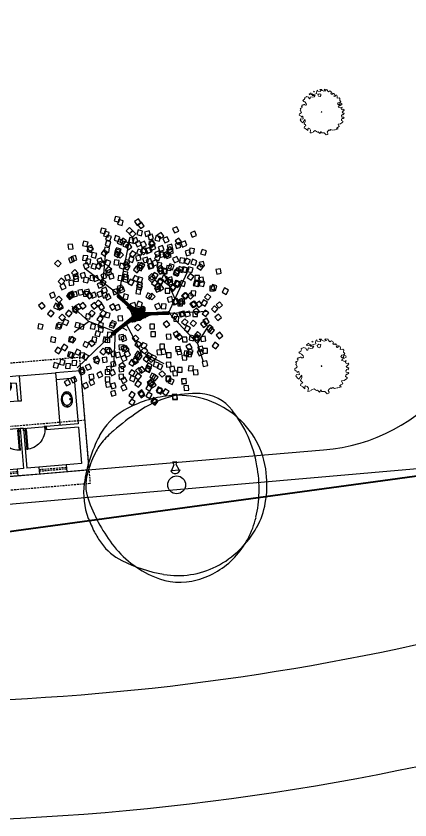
# Model space of a CAD drawing. Extents: x 2080 to 102394, y 2071 to 93424.
# Drawn here: x 82438 to 82954, y 74898 to 75952 of the extents above; entities that cross this region are included whole.
import ezdxf

# ---------------------------------------------------------------- set-up
doc = ezdxf.new("R2010")
doc.units = 0
doc.header["$LTSCALE"] = 20
doc.header["$MEASUREMENT"] = 0
doc.linetypes.add('CENTERX2', pattern=[4, 2.5, -0.5, 0.5, -0.5])
doc.linetypes.add('HIDDEN', pattern=[0.375, 0.25, -0.125])
for name, color, linetype, lineweight in [('ASPHALT', 9, 'CENTERX2', 25), ('fence', 13, 'FENCELINE2', 40), ('Mango tree', 96, 'Continuous', 5), ('sappotta', 114, 'Continuous', 5)]:
    doc.layers.add(name, color=color, linetype=linetype, lineweight=lineweight)
doc.layers.add('correct', color=230, linetype='Continuous', plot=False)
doc.layers.add('URINAL', color=6, linetype='Continuous', plot=False)
for name, color, linetype in [('DOOR', 1, 'Continuous'), ('ELEC', 11, 'Continuous'), ('PLUMBING', 6, 'Continuous'), ('proposed tree', 3, 'Continuous'), ('Roof lilne', 31, 'Continuous'), ('wall', 13, 'Continuous'), ('WINDOW', 4, 'Continuous'), ('window sill', 5, 'Continuous')]:
    doc.layers.add(name, color=color, linetype=linetype)
doc.linetypes.add('FENCELINE2', pattern='A,0.25,-0.1,[132,ltypeshp.shx,S=0.1,R=0,X=-0.1,Y=0],-0.1,1', length=1.45)

# ---------------------------------------------------------------- blocks, each defined once
blk = doc.blocks.new('NEEM')
at = {"layer": 'sappotta', "linetype": 'Continuous'}
for p, q in [((-0.359, 1.043), (-0.396, 1.016)), ((-0.396, 1.016), (-0.345, 1.011)), ((-0.345, 1.011), (-0.34, 1.039)), ((-0.213, 1.092), (-0.242, 1.007)), ((-0.242, 1.007), (-0.23, 0.935)), ((-0.191, 1.099), (-0.213, 1.092)), ((-0.177, 1.048), (-0.191, 1.099)), ((-0.043, 1.039), (-0.177, 1.048)), ((0.003, 1.132), (-0.083, 1.127)), ((-0.083, 1.127), (-0.023, 1.083)), ((-0.023, 1.083), (-0.043, 1.039)), ((0.03, 1.077), (0.003, 1.132)), ((0.114, 1.043), (0.03, 1.077)), ((0.216, 1.072), (0.114, 1.043)), ((0.162, 1.144), (0.142, 1.112)), ((0.142, 1.112), (0.216, 1.072)), ((0.283, 1.13), (0.162, 1.144)), ((0.267, 1.123), (0.283, 1.13)), ((0.351, 1.016), (0.267, 1.123)), ((0.421, 1.063), (0.351, 1.016)), ((0.473, 1.03), (0.421, 1.063)), ((0.501, 0.982), (0.473, 1.03)), ((-0.818, 0.692), (-0.85, 0.638)), ((-0.783, 0.757), (-0.83, 0.729)), ((-0.83, 0.729), (-0.826, 0.714)), ((-0.826, 0.714), (-0.818, 0.692)), ((-0.749, 0.774), (-0.783, 0.757)), ((-0.717, 0.789), (-0.749, 0.774)), ((-0.689, 0.772), (-0.717, 0.789)), ((-0.638, 0.758), (-0.689, 0.772)), ((-0.598, 0.672), (-0.638, 0.758)), ((-0.517, 0.963), (-0.614, 0.901)), ((-0.614, 0.901), (-0.589, 0.87)), ((-0.562, 0.699), (-0.598, 0.672)), ((-0.589, 0.87), (-0.494, 0.884)), ((-0.533, 0.776), (-0.562, 0.699)), ((-0.452, 0.75), (-0.533, 0.776)), ((-0.521, 0.945), (-0.521, 0.945)), ((-0.449, 0.913), (-0.521, 0.945)), ((-0.494, 0.884), (-0.449, 0.913)), ((-0.415, 0.884), (-0.459, 0.839)), ((-0.459, 0.839), (-0.303, 0.837)), ((-0.361, 0.762), (-0.452, 0.75)), ((-0.32, 0.906), (-0.415, 0.884)), ((-0.303, 0.837), (-0.361, 0.762)), ((-0.23, 0.935), (-0.32, 0.906)), ((-0.108, 0.922), (-0.177, 0.872)), ((-0.177, 0.872), (-0.139, 0.809)), ((-0.139, 0.809), (-0.067, 0.78)), ((-0.027, 0.908), (-0.108, 0.922)), ((-0.067, 0.78), (-0.034, 0.839)), ((-0.034, 0.839), (-0.027, 0.908)), ((0.472, 0.942), (0.501, 0.982)), ((0.483, 0.908), (0.472, 0.942)), ((0.581, 0.9), (0.483, 0.908)), ((0.551, 0.95), (0.581, 0.9)), ((0.627, 0.928), (0.551, 0.95)), ((0.616, 0.806), (0.654, 0.87)), ((0.66, 0.788), (0.616, 0.806)), ((0.654, 0.87), (0.627, 0.928)), ((0.715, 0.86), (0.66, 0.788)), ((0.762, 0.844), (0.715, 0.86)), ((0.783, 0.779), (0.762, 0.844)), ((0.776, 0.704), (0.783, 0.779)), ((0.888, 0.723), (0.776, 0.704)), ((0.924, 0.679), (0.888, 0.723)), ((0.913, 0.591), (0.924, 0.679)), ((-0.96, 0.366), (-0.994, 0.31)), ((-0.935, 0.345), (-0.96, 0.366)), ((-0.908, 0.372), (-0.935, 0.345)), ((-0.892, 0.613), (-0.923, 0.594)), ((-0.923, 0.594), (-0.895, 0.555)), ((-0.87, 0.389), (-0.908, 0.372)), ((-0.895, 0.555), (-0.868, 0.54)), ((-0.85, 0.638), (-0.892, 0.613)), ((-0.846, 0.386), (-0.87, 0.389)), ((-0.868, 0.54), (-0.818, 0.517)), ((-0.821, 0.367), (-0.846, 0.386)), ((-0.788, 0.359), (-0.821, 0.367)), ((-0.818, 0.517), (-0.752, 0.44)), ((-0.757, 0.361), (-0.788, 0.359)), ((-0.735, 0.394), (-0.757, 0.361)), ((-0.752, 0.44), (-0.735, 0.394)), ((0.804, 0.415), (0.84, 0.475)), ((0.86, 0.367), (0.804, 0.415)), ((0.84, 0.475), (0.934, 0.5)), ((0.933, 0.378), (0.86, 0.367)), ((0.888, 0.326), (0.93, 0.332)), ((0.917, 0.437), (0.904, 0.404)), ((0.904, 0.404), (0.933, 0.378)), ((0.964, 0.541), (0.913, 0.591)), ((0.942, 0.471), (0.917, 0.437)), ((0.93, 0.332), (1.018, 0.389)), ((0.934, 0.5), (0.964, 0.541)), ((1.014, 0.439), (0.942, 0.471)), ((1.018, 0.389), (1.014, 0.439)), ((-1.023, 0.208), (-1.062, 0.182)), ((-1.062, 0.182), (-1.02, 0.162)), ((-1.02, 0.162), (-1.049, 0.084)), ((-1.049, 0.084), (-1.017, 0.059)), ((-0.978, 0.229), (-1.023, 0.208)), ((-1.017, 0.059), (-0.991, -0.002)), ((-0.994, 0.31), (-0.961, 0.275)), ((-0.961, 0.275), (-0.978, 0.229)), ((0.02, 0.041), (-0.009, 0.024)), ((-0.009, 0.024), (0, 0)), ((0, 0), (0.014, 0.011)), ((0.014, 0.011), (0.027, 0.031)), ((0.829, 0.259), (0.888, 0.326)), ((0.838, 0.262), (0.829, 0.259)), ((0.931, 0.228), (0.838, 0.262)), ((0.962, 0.217), (0.931, 0.228)), ((1.025, 0.259), (0.962, 0.217)), ((0.996, 0.16), (1.025, 0.259)), ((1.046, 0.129), (0.996, 0.16)), ((1.029, 0.011), (1.074, 0.049)), ((1.074, -0.047), (1.029, 0.011)), ((1.109, 0.149), (1.046, 0.129)), ((1.074, 0.049), (1.137, 0.114)), ((1.137, 0.114), (1.109, 0.149)), ((-1.097, -0.077), (-1.098, -0.14)), ((-1.098, -0.14), (-1.044, -0.173)), ((-1.048, -0.062), (-1.097, -0.077)), ((-1.025, -0.325), (-1.052, -0.378)), ((-0.991, -0.002), (-1.048, -0.062)), ((-1.044, -0.173), (-1.007, -0.185)), ((-0.953, -0.336), (-1.025, -0.325)), ((-1.007, -0.185), (-0.992, -0.244)), ((-0.992, -0.244), (-0.937, -0.198)), ((-0.902, -0.318), (-0.953, -0.336)), ((-0.937, -0.198), (-0.93, -0.213)), ((-0.93, -0.213), (-0.902, -0.318)), ((1.004, -0.349), (1.045, -0.311)), ((1.007, -0.166), (1.046, -0.114)), ((1.016, -0.234), (1.007, -0.166)), ((1.11, -0.243), (1.016, -0.234)), ((1.045, -0.311), (1.083, -0.306)), ((1.046, -0.114), (1.1, -0.129)), ((1.129, -0.047), (1.074, -0.047)), ((1.083, -0.306), (1.137, -0.273)), ((1.1, -0.129), (1.129, -0.047)), ((1.137, -0.273), (1.11, -0.243)), ((-1.052, -0.378), (-0.982, -0.471)), ((-0.982, -0.471), (-0.91, -0.516)), ((-0.91, -0.516), (-0.888, -0.446)), ((-0.888, -0.446), (-0.848, -0.411)), ((-0.803, -0.452), (-0.853, -0.576)), ((-0.853, -0.576), (-0.797, -0.619)), ((-0.848, -0.411), (-0.837, -0.355)), ((-0.837, -0.355), (-0.803, -0.383)), ((-0.803, -0.383), (-0.803, -0.452)), ((-0.797, -0.619), (-0.766, -0.668)), ((0.826, -0.591), (0.943, -0.565)), ((0.887, -0.704), (0.826, -0.591)), ((0.943, -0.565), (1.032, -0.503)), ((0.992, -0.411), (1.004, -0.349)), ((1.066, -0.443), (0.992, -0.411)), ((1.032, -0.503), (1.061, -0.484)), ((1.061, -0.484), (1.066, -0.443)), ((-0.844, -0.71), (-0.852, -0.77)), ((-0.852, -0.77), (-0.758, -0.838)), ((-0.766, -0.668), (-0.844, -0.71)), ((-0.758, -0.838), (-0.675, -0.912)), ((-0.676, -0.836), (-0.649, -0.791)), ((-0.675, -0.912), (-0.676, -0.836)), ((-0.649, -0.791), (-0.582, -0.82)), ((-0.582, -0.82), (-0.534, -0.881)), ((-0.534, -0.881), (-0.554, -1.025)), ((-0.486, -1.015), (-0.413, -0.988)), ((-0.413, -0.988), (-0.401, -0.955)), ((-0.401, -0.955), (-0.302, -0.907)), ((-0.302, -0.907), (-0.286, -0.926)), ((-0.286, -0.926), (-0.197, -0.986)), ((-0.197, -0.986), (-0.157, -0.969)), ((-0.157, -0.969), (-0.078, -1.049)), ((-0.078, -1.049), (-0.006, -0.96)), ((-0.006, -0.96), (0.006, -1.017)), ((0.287, -0.982), (0.327, -0.932)), ((0.324, -1.046), (0.287, -0.982)), ((0.327, -0.932), (0.391, -0.879)), ((0.391, -0.879), (0.423, -0.897)), ((0.423, -0.897), (0.47, -0.86)), ((0.47, -0.86), (0.543, -0.896)), ((0.543, -0.896), (0.652, -0.871)), ((0.652, -0.871), (0.68, -0.867)), ((0.68, -0.867), (0.834, -0.828)), ((0.751, -0.797), (0.797, -0.747)), ((0.834, -0.828), (0.751, -0.797)), ((0.797, -0.747), (0.887, -0.704)), ((-0.554, -1.025), (-0.486, -1.015)), ((0.006, -1.017), (0.139, -1.026)), ((0.139, -1.026), (0.236, -1.115)), ((0.236, -1.115), (0.314, -1.096)), ((0.314, -1.096), (0.324, -1.046))]:
    blk.add_line(p, q, dxfattribs=at)
blk = doc.blocks.new('T3')
at = {"color": 3, "linetype": 'Continuous'}
blk.add_circle((0.0075, -0.0006), 0.0467, dxfattribs=at)
for centre, radius, start, end in [((0.0278, -0.1235), 0.5914, 95.7743, 119.9478), ((0.1024, -0.0008), 0.4778, 86.5891, 106.3683), ((0.0157, -0.0047), 0.472, 51.5393, 95.7734), ((0.1171, 0.2465), 0.2301, 38.2099, 86.5855), ((0.1287, -0.0904), 0.5712, 106.3689, 124.4478), ((-0.1006, 0.0992), 0.3344, 119.9475, 152.2845), ((0.7005, -0.9241), 1.5821, 124.4458, 130.3031), ((-0.2125, -0.013), 0.6496, 9.9831, 38.21), ((0.0312, 0.0148), 0.4471, 6.0223, 51.5393), ((0.263, -0.0918), 0.745, 152.2851, 172.4004), ((-0.029, -0.0639), 0.4542, 130.3005, 141.2454), ((-0.1535, 0.036), 0.2946, 141.2444, 154.9906), ((0.2312, -0.1435), 0.7191, 154.9924, 163.7785), ((-0.2858, -0.0259), 0.724, 358.8883, 9.9833), ((-0.2526, -0.0027), 0.2152, 163.7797, 199.3828), ((-0.0951, 0.0014), 0.5742, 350.2301, 6.0232), ((-0.1071, -0.0424), 0.3717, 172.3996, 201.0285), ((-0.198, -0.0276), 0.6362, 347.0493, 358.8877), ((0.3677, 0.2155), 0.8728, 199.3819, 216.8466), ((0.0738, -0.0277), 0.4027, 331.3474, 350.2303), ((0.1608, 0.0605), 0.6586, 201.0235, 207.8216), ((-0.0191, -0.0688), 0.4527, 316.7622, 347.0499), ((0.0248, -0.0113), 0.5049, 207.8204, 215.5805), ((-0.0112, 0.0188), 0.4996, 296.8801, 331.348), ((-0.1491, -0.1357), 0.2911, 215.5851, 243.3801), ((0.1028, 0.0169), 0.5417, 216.8467, 247.0462), ((0.0747, 0.311), 0.7907, 243.3844, 260.1468), ((0.0032, -0.0897), 0.4221, 285.3686, 316.7631), ((0.015, -0.0329), 0.4417, 260.1457, 296.8807), ((0.0246, -0.1677), 0.3412, 247.0472, 285.3699)]:
    blk.add_arc(centre, radius, start, end, dxfattribs=at)
blk = doc.blocks.new('3DLF-S')
at = {"color": 3}
blk.add_3dface([(0, 0), (-4, -4, -4), (0, -8, -8), (4, -4, -4)], dxfattribs=at)
blk = doc.blocks.new('3DLFS-S')
at = {"color": 92}
for p, rotation in [((-7.25, 0.25, 10.5), 338.5232090204596), ((-21.75, -8.25, -0.46), 330.9453959009229), ((11.5, -2.25, 8.5), 25.76932762433872), ((28, -11.58, 2.5), 29.93151184050779), ((-11.25, -21.75), 349.3803447238449), ((11, -25.71, 1), 29.93151184050779)]:
    blk.add_blockref('3DLF-S', p, dxfattribs=dict(at, rotation=rotation))
blk.add_blockref('3DLF-S', (-1.75, -11.41, 4.75), dxfattribs=at)
blk = doc.blocks.new('T48')
at = {"color": 10, "extrusion": (6.99446e-33, -1, -1.83772e-16)}
for p, q in [((-0.0984, 0.0995, 0.6032), (-0.0413, 0.3873, 0.7588)), ((-0.1789, 0.1693, 0.6646), (-0.164, 0.3196, 0.8033)), ((-0.0984, 0.0995, 0.5958), (-0.2688, 0.2307, 0.725)), ((0.1651, 0.0063, 0.4593), (0.3567, 0.0169, 0.5895))]:
    blk.add_line(p, q, dxfattribs=at)
at = {"color": 10}
for p, q in [((0.1916, 0.0783, 0.5027), (0.1238, 0.2318, 0.5027)), ((0.1566, 0.0063, 0.4614), (0.2635, 0.2371, 0.6022)), ((-0.2519, -0.036, 0.508), (-0.3387, 0.0423, 0.5387)), ((0.1598, 0.0063, 0.4614), (0.3059, -0.1503, 0.6022)), ((-0.254, -0.0381, 0.5122), (-0.3271, -0.0931, 0.6011)), ((-0.12, -0.0885, 0.417), (-0.2519, -0.036, 0.508)), ((-0.0624, -0.0466, 0.3387), (0.0148, -0.1905, 0.3598)), ((0.3059, -0.1503, 0.6022), (0.3641, -0.0582, 0.653)), ((-0.3111, -0.2741, 0.6445), (-0.1333, -0.1027, 0.4233)), ((-0.1168, -0.0885, 0.417), (-0.1253, -0.2699, 0.5122)), ((0.3059, -0.1503, 0.6022), (0.3344, -0.2434, 0.6382)), ((0.0148, -0.1905, 0.3598), (0.0011, -0.2275, 0.4117)), ((0.0148, -0.1905, 0.3598), (0.1323, -0.2519, 0.3598))]:
    blk.add_line(p, q, dxfattribs=at)
at = {"color": 10, "extrusion": (1, 0, 0)}
blk.add_line((-0.0544, -0.0836, 0.4307), (-0.0929, -0.0624, 0.6985), dxfattribs=at)
at = {"color": 10}
blk.add_lwpolyline([(0.0317, 0.0392, -0.117832), (0.0349, 0.0351, -0.109862), (0.036, 0.0296, -0.036437), (0.0354, 0.0234, -0.034184), (0.0339, 0.0169, -0.070317), (0.0317, 0.0123, 0.121404), (0.0307, 0.0095, 0.105675), (0.0309, 0.0078, 0.10563), (0.0317, 0.0063, 0.11787), (0.034, 0.0048, 0.050289), (0.0402, 0.0032, 0.018663), (0.0459, 0.0025, 0.01497), (0.0529, 0.0021, 0.087147), (0.0578, 0.0029, -0.118281), (0.0614, 0.0032, -0.325615), (0.0642, 0.0004, -0.326103), (0.0624, -0.0032, -0.032273), (0.0591, -0.0046, 0.027106), (0.055, -0.0063, 0.002318), (0.0467, -0.0105, 0.008478), (0.0444, -0.0116, 0.036344), (0.042, -0.0132, -0.022039), (0.0381, -0.0159, -0.092744), (0.0318, -0.0183, 0.069203), (0.0233, -0.0212, 0.147866), (0.0177, -0.0264, -0.172152), (0.0127, -0.0307, -0.132721), (0.0065, -0.0313, 0.108842), (-0.0011, -0.0317, 0.053805), (-0.0066, -0.0339, -0.040641), (-0.0138, -0.037, -0.081395), (-0.0294, -0.0396, -0.221332), (-0.0349, -0.037, -0.079922), (-0.0366, -0.0342, -0.108313), (-0.037, -0.0317, -0.048517), (-0.0366, -0.0289, -0.02389), (-0.0349, -0.0233, -0.137674), (-0.0294, -0.0155, 0.264867), (-0.0275, -0.0106, 0.017693), (-0.028, -0.0077, 0.00755), (-0.0296, -0.0011, 0.004346), (-0.0318, 0.0072, 0.010497), (-0.0328, 0.0106, 0.070056), (-0.0345, 0.0141, 0.023562), (-0.0413, 0.0233, 0.090241), (-0.0474, 0.0285, -0.118501), (-0.0519, 0.0328, -0.08154), (-0.0529, 0.0353, -0.126697), (-0.0529, 0.037, -0.215241), (-0.0518, 0.0384, -0.116434), (-0.0487, 0.0392, -0.22855), (-0.0456, 0.0377, 0.214017), (-0.0423, 0.036, 0.07524), (-0.0392, 0.0363, 0.190759), (-0.0381, 0.037, 0.274563), (-0.038, 0.0385, -0.2385), (-0.0381, 0.0402, -0.087445), (-0.0371, 0.0416, -0.110244), (-0.036, 0.0423, -0.136741), (-0.0342, 0.0425, -0.06456), (-0.0307, 0.0413, -0.144236), (-0.0272, 0.038, 0.201708), (-0.0243, 0.036, 0.026586), (-0.0197, 0.0351, -0.015616), (-0.0116, 0.0339, -0.012911), (-0.0034, 0.0321, 0.016293), (0.0032, 0.0307, 0.100723), (0.0087, 0.0308, 0.063874), (0.0169, 0.0339, 0.158892), (0.0202, 0.0372, -0.171356), (0.0233, 0.0402, -0.140353), (0.0277, 0.0409, -0.14068)], format="xyb", close=True, dxfattribs=at)
blk.add_circle((0, 0, 0.0593), 0.0169, dxfattribs=at)
at = {"color": 10, "extrusion": (0.668965, 4.71754e-17, 0.743294)}
blk.add_circle((0.0067, 0.1929, 0.4486), 0.00635, dxfattribs=at)
at = {"color": 92, "xscale": 0.00423333291, "yscale": 0.00423333291, "zscale": 0.00423333291}
for p, rotation in [((-0.0512, 0.3634, 0.4773), 180), ((0.2193, 0.2927, 0.6911), 127.0355451173859), ((-0.1257, 0.2737, 0.7715), 217.0355451173859), ((-0.0347, 0.3469, 0.5778), 180), ((-0.2751, 0.2492, 0.5313), 241.10908773184), ((0.0646, 0.2942, 0.7715), 180), ((0.0532, 0.2187, 0.4392), 127.0355451173859), ((0.1019, 0.2041, 0.7334), 127.0355451173859), ((0.1697, 0.2419, 0.5345), 127.0355451173859), ((-0.2217, 0.214, 0.6223), 217.0355451173859), ((-0.0766, 0.2087, 0.5239), 217.0355451173859), ((-0.0983, 0.239, 0.6773), 180), ((0.0212, 0.2561, 0.581), 180), ((0.0782, 0.1863, 0.8901), 127.0355451173859), ((0.0824, 0.1895, 0.3736), 127.0355451173859), ((0.1566, 0.2654, 0.6181), 180), ((-0.0313, 0.1487, 0.9155), 217.0355451173859), ((-0.2004, 0.1285, 0.6773), 217.0355451173859), ((-0.056, 0.1294, 0.5408), 217.0355451173859), ((0.3278, 0.115, 0.6159), 116.7371100578059), ((0.0356, 0.06, 0.8699), 217.0355451173859), ((0.0646, 0.127, 0.8805), 180), ((0.0646, 0.1143, 0.3831), 180), ((0.1746, 0.1016, 0.8901), 90), ((0.1799, 0.1016, 0.3736), 90), ((0.2043, 0.1016, 0.7334), 90), ((-0.2706, 0.0643, 0.3937), 241.10908773184), ((-0.2856, 0.0738, 0.6742), 260.280514680602), ((0.2753, 0.0475, 0.4286), 105.1767250495332), ((-0.1363, 0.0536, 0.6773), 274.426310174705), ((0.0646, 0.0265, 0.8699), 180), ((-0.3807, 0.0017, 0.5165), 274.426310174705), ((-0.2887, 0.0017, 0.8181), 274.426310174705), ((-0.1701, 0.0017, 0.454), 274.426310174705), ((-0.1119, 0.0017, 0.9165), 274.426310174705), ((0.1228, -0.0191, 0.6773), 105.1767250495332), ((0.188, -0.0842, 0.6551), 105.1767250495332), ((0.24, -0.0892, 0.7673), 68.14117993214732), ((0.2855, -0.0824, 0.5175), 54.73338241883649), ((-0.0904, -0.066, 0.9165), 311.4618552920909), ((0.0168, -0.0972, 0.8329), 19.52835435071045), ((0.2622, -0.1654, 0.5673), 68.14117993214732), ((-0.2315, -0.1725, 0.8181), 311.4618552920909), ((-0.0451, -0.1141, 0.7705), 342.4928092333245), ((-0.2725, -0.2122, 0.6456), 311.4618552920909), ((-0.1488, -0.2181, 0.453), 294.8881552746311), ((-0.0451, -0.166, 0.9017), 342.4928092333245), ((0.0639, -0.1597, 0.9017), 19.52835435071045), ((0.0694, -0.1975, 0.4646), 28.35728449507812), ((-0.305, -0.2279, 0.5165), 311.4618552920909), ((0.0977, -0.2045, 0.6371), 19.52835435071045), ((-0.0635, -0.1995, 0.4646), 351.3217393776923), ((-0.0451, -0.2782, 0.6371), 342.4928092333245), ((0.1544, -0.2796, 0.7345), 19.52835435071045), ((-0.0451, -0.3163, 0.7345), 342.4928092333245), ((0.0947, -0.3242, 0.635), 19.52835435071045), ((0.0952, -0.3294, 0.508), 20.68147253157148)]:
    blk.add_blockref('3DLFS-S', p, dxfattribs=dict(at, rotation=rotation))
at = {"xscale": 0.00423333291, "yscale": 0.00423333291, "zscale": 0.00423333291}
for p, rotation in [((-0.0783, -0.0074, 0.9843), 319.1446237411043), ((0.0603, -0.0508, 0.9843), 46.3875157474432)]:
    blk.add_blockref('3DLF-S', p, dxfattribs=dict(at, rotation=rotation))
blk.add_blockref('3DLF-S', (0, -0.0508, 0.9843), dxfattribs=at)
at = {"color": 10}
mesh = blk.add_polymesh((2, 36), dxfattribs=dict(at, n_close=True))
for k, corner in enumerate([(-0.0046, 0.0044, 0.2678), (-0.0035, 0.0053, 0.2678), (-0.0022, 0.0061, 0.2678), (-0.0009, 0.0067, 0.2678), (0.0006, 0.007, 0.2678), (0.0021, 0.007, 0.2678), (0.0035, 0.0068, 0.2678), (0.0049, 0.0063, 0.2678), (0.0062, 0.0056, 0.2678), (0.0074, 0.0047, 0.2678), (0.0083, 0.0036, 0.2678), (0.0091, 0.0023, 0.2678), (0.0097, 0.0009, 0.2678), (0.0099, -0.0005, 0.2678), (0.01, -0.002, 0.2678), (0.0098, -0.0034, 0.2678), (0.0093, -0.0048, 0.2678), (0.0086, -0.0061, 0.2678), (0.0077, -0.0073, 0.2678), (0.0066, -0.0083, 0.2678), (0.0053, -0.009, 0.2678), (0.0039, -0.0096, 0.2678), (0.0025, -0.0099, 0.2678), (0.001, -0.0099, 0.2678), (-0.0004, -0.0097, 0.2678), (-0.0018, -0.0092, 0.2678), (-0.0031, -0.0085, 0.2678), (-0.0043, -0.0076, 0.2678), (-0.0053, -0.0065, 0.2678), (-0.006, -0.0052, 0.2678), (-0.0066, -0.0039, 0.2678), (-0.0069, -0.0024, 0.2678), (-0.0069, -0.0009, 0.2678), (-0.0067, 0.0005, 0.2678), (-0.0062, 0.0019, 0.2678), (-0.0055, 0.0032, 0.2678), (-0.0963, 0.0992, 0.5969), (-0.0957, 0.0985, 0.5976), (-0.0954, 0.0978, 0.5983), (-0.0951, 0.0969, 0.599), (-0.0951, 0.096, 0.5996), (-0.0952, 0.095, 0.6001), (-0.0955, 0.094, 0.6006), (-0.0959, 0.0931, 0.6009), (-0.0965, 0.0922, 0.6011), (-0.0972, 0.0913, 0.6011), (-0.098, 0.0906, 0.6011), (-0.0989, 0.0899, 0.6009), (-0.0999, 0.0894, 0.6006), (-0.1008, 0.0891, 0.6001), (-0.1018, 0.0889, 0.5996), (-0.1027, 0.0889, 0.599), (-0.1036, 0.0891, 0.5983), (-0.1043, 0.0894, 0.5976), (-0.105, 0.0899, 0.5969), (-0.1055, 0.0906, 0.5961), (-0.1059, 0.0913, 0.5954), (-0.1061, 0.0922, 0.5948), (-0.1062, 0.0931, 0.5942), (-0.1061, 0.0941, 0.5936), (-0.1058, 0.0951, 0.5932), (-0.1053, 0.096, 0.5929), (-0.1048, 0.0969, 0.5927), (-0.1041, 0.0978, 0.5926), (-0.1032, 0.0985, 0.5927), (-0.1024, 0.0992, 0.5929), (-0.1014, 0.0997, 0.5932), (-0.1004, 0.1, 0.5936), (-0.0995, 0.1002, 0.5942), (-0.0986, 0.1002, 0.5948), (-0.0977, 0.1, 0.5954), (-0.0969, 0.0997, 0.5961)]):
    mesh.set_mesh_vertex(divmod(k, 36), corner)
mesh = blk.add_polymesh((2, 36), dxfattribs=dict(at, n_close=True))
for k, corner in enumerate([(0.0169, 0, 0.0593), (0.0167, 0.0029, 0.0593), (0.0159, 0.0058, 0.0593), (0.0147, 0.0085, 0.0593), (0.013, 0.0109, 0.0593), (0.0109, 0.013, 0.0593), (0.0085, 0.0147, 0.0593), (0.0058, 0.0159, 0.0593), (0.0029, 0.0167, 0.0593), (0, 0.0169, 0.0593), (-0.0029, 0.0167, 0.0593), (-0.0058, 0.0159, 0.0593), (-0.0085, 0.0147, 0.0593), (-0.0109, 0.013, 0.0593), (-0.013, 0.0109, 0.0593), (-0.0147, 0.0085, 0.0593), (-0.0159, 0.0058, 0.0593), (-0.0167, 0.0029, 0.0593), (-0.0169, 0, 0.0593), (-0.0167, -0.0029, 0.0593), (-0.0159, -0.0058, 0.0593), (-0.0147, -0.0085, 0.0593), (-0.013, -0.0109, 0.0593), (-0.0109, -0.013, 0.0593), (-0.0085, -0.0147, 0.0593), (-0.0058, -0.0159, 0.0593), (-0.0029, -0.0167, 0.0593), (0, -0.0169, 0.0593), (0.0029, -0.0167, 0.0593), (0.0058, -0.0159, 0.0593), (0.0085, -0.0147, 0.0593), (0.0109, -0.013, 0.0593), (0.013, -0.0109, 0.0593), (0.0147, -0.0085, 0.0593), (0.0159, -0.0058, 0.0593), (0.0167, -0.0029, 0.0593), (0.0223, 0.0396), (0.015, 0.0329), (0.0052, 0.0305), (-0.0048, 0.0324), (-0.0147, 0.0344), (-0.0247, 0.0361), (-0.0327, 0.0421), (-0.0383, 0.0368), (-0.0474, 0.0389), (-0.0522, 0.0334), (-0.0448, 0.0267), (-0.0381, 0.0191), (-0.0328, 0.0105), (-0.0301, 0.0007), (-0.0278, -0.0091), (-0.0317, -0.0177), (-0.0361, -0.0268), (-0.0354, -0.0365), (-0.0263, -0.0395), (-0.0163, -0.0378), (-0.0068, -0.0341), (0.0028, -0.0311), (0.0128, -0.0306), (0.0199, -0.0236), (0.0288, -0.019), (0.0384, -0.0157), (0.047, -0.0103), (0.0561, -0.0059), (0.0642, -0.0006), (0.0566, 0.0025), (0.0465, 0.0024), (0.0365, 0.004), (0.031, 0.0108), (0.0348, 0.0202), (0.036, 0.0303), (0.0317, 0.0392)]):
    mesh.set_mesh_vertex(divmod(k, 36), corner)
mesh = blk.add_polymesh((2, 36), dxfattribs=dict(at, n_close=True))
for k, corner in enumerate([(-0.0047, -0.0042, 0.2678), (-0.0056, -0.0031, 0.2678), (-0.0063, -0.0017, 0.2678), (-0.0067, -0.0003, 0.2678), (-0.0069, 0.0011, 0.2678), (-0.0068, 0.0026, 0.2678), (-0.0065, 0.004, 0.2678), (-0.0059, 0.0054, 0.2678), (-0.0051, 0.0066, 0.2678), (-0.0041, 0.0077, 0.2678), (-0.0029, 0.0086, 0.2678), (-0.0016, 0.0093, 0.2678), (-0.0002, 0.0097, 0.2678), (0.0013, 0.0099, 0.2678), (0.0028, 0.0098, 0.2678), (0.0042, 0.0095, 0.2678), (0.0056, 0.0089, 0.2678), (0.0068, 0.0081, 0.2678), (0.0079, 0.0071, 0.2678), (0.0088, 0.0059, 0.2678), (0.0094, 0.0046, 0.2678), (0.0099, 0.0032, 0.2678), (0.01, 0.0017, 0.2678), (0.01, 0.0002, 0.2678), (0.0096, -0.0012, 0.2678), (0.009, -0.0026, 0.2678), (0.0082, -0.0038, 0.2678), (0.0072, -0.0049, 0.2678), (0.0061, -0.0058, 0.2678), (0.0047, -0.0064, 0.2678), (0.0033, -0.0069, 0.2678), (0.0019, -0.007, 0.2678), (0.0004, -0.007, 0.2678), (-0.0011, -0.0066, 0.2678), (-0.0024, -0.0061, 0.2678), (-0.0036, -0.0053, 0.2678), (-0.1348, -0.0955, 0.4233), (-0.1341, -0.0951, 0.4241), (-0.1334, -0.0948, 0.4248), (-0.1325, -0.0946, 0.4254), (-0.1316, -0.0946, 0.426), (-0.1306, -0.0948, 0.4266), (-0.1297, -0.0952, 0.427), (-0.1287, -0.0957, 0.4273), (-0.1279, -0.0963, 0.4275), (-0.1271, -0.0971, 0.4276), (-0.1264, -0.098, 0.4275), (-0.1258, -0.0989, 0.4273), (-0.1254, -0.0999, 0.427), (-0.1252, -0.1009, 0.4266), (-0.1251, -0.1019, 0.426), (-0.1251, -0.1028, 0.4254), (-0.1254, -0.1036, 0.4248), (-0.1258, -0.1044, 0.4241), (-0.1263, -0.105, 0.4233), (-0.127, -0.1055, 0.4226), (-0.1278, -0.1058, 0.4219), (-0.1287, -0.1059, 0.4212), (-0.1296, -0.1059, 0.4206), (-0.1305, -0.1057, 0.4201), (-0.1315, -0.1054, 0.4196), (-0.1324, -0.1049, 0.4193), (-0.1333, -0.1042, 0.4191), (-0.1341, -0.1034, 0.4191), (-0.1348, -0.1026, 0.4191), (-0.1353, -0.1016, 0.4193), (-0.1357, -0.1006, 0.4196), (-0.136, -0.0997, 0.4201), (-0.1361, -0.0987, 0.4206), (-0.136, -0.0978, 0.4212), (-0.1358, -0.0969, 0.4219), (-0.1354, -0.0962, 0.4226)]):
    mesh.set_mesh_vertex(divmod(k, 36), corner)
mesh = blk.add_polymesh((2, 36), dxfattribs=dict(at, n_close=True))
for k, corner in enumerate([(0.0169, 0, 0.0593), (0.0167, 0.0029, 0.0593), (0.0159, 0.0058, 0.0593), (0.0147, 0.0085, 0.0593), (0.013, 0.0109, 0.0593), (0.0109, 0.013, 0.0593), (0.0085, 0.0147, 0.0593), (0.0058, 0.0159, 0.0593), (0.0029, 0.0167, 0.0593), (0, 0.0169, 0.0593), (-0.0029, 0.0167, 0.0593), (-0.0058, 0.0159, 0.0593), (-0.0085, 0.0147, 0.0593), (-0.0109, 0.013, 0.0593), (-0.013, 0.0109, 0.0593), (-0.0147, 0.0085, 0.0593), (-0.0159, 0.0058, 0.0593), (-0.0167, 0.0029, 0.0593), (-0.0169, 0, 0.0593), (-0.0167, -0.0029, 0.0593), (-0.0159, -0.0058, 0.0593), (-0.0147, -0.0085, 0.0593), (-0.013, -0.0109, 0.0593), (-0.0109, -0.013, 0.0593), (-0.0085, -0.0147, 0.0593), (-0.0058, -0.0159, 0.0593), (-0.0029, -0.0167, 0.0593), (0, -0.0169, 0.0593), (0.0029, -0.0167, 0.0593), (0.0058, -0.0159, 0.0593), (0.0085, -0.0147, 0.0593), (0.0109, -0.013, 0.0593), (0.013, -0.0109, 0.0593), (0.0147, -0.0085, 0.0593), (0.0159, -0.0058, 0.0593), (0.0167, -0.0029, 0.0593), (0.0116, 0, 0.2773), (0.0115, 0.002, 0.2773), (0.0109, 0.004, 0.2773), (0.0101, 0.0058, 0.2773), (0.0089, 0.0075, 0.2773), (0.0075, 0.0089, 0.2773), (0.0058, 0.0101, 0.2773), (0.004, 0.0109, 0.2773), (0.002, 0.0115, 0.2773), (0, 0.0116, 0.2773), (-0.002, 0.0115, 0.2773), (-0.004, 0.0109, 0.2773), (-0.0058, 0.0101, 0.2773), (-0.0075, 0.0089, 0.2773), (-0.0089, 0.0075, 0.2773), (-0.0101, 0.0058, 0.2773), (-0.0109, 0.004, 0.2773), (-0.0115, 0.002, 0.2773), (-0.0116, 0, 0.2773), (-0.0115, -0.002, 0.2773), (-0.0109, -0.004, 0.2773), (-0.0101, -0.0058, 0.2773), (-0.0089, -0.0075, 0.2773), (-0.0075, -0.0089, 0.2773), (-0.0058, -0.0101, 0.2773), (-0.004, -0.0109, 0.2773), (-0.002, -0.0115, 0.2773), (0, -0.0116, 0.2773), (0.002, -0.0115, 0.2773), (0.004, -0.0109, 0.2773), (0.0058, -0.0101, 0.2773), (0.0075, -0.0089, 0.2773), (0.0089, -0.0075, 0.2773), (0.0101, -0.0058, 0.2773), (0.0109, -0.004, 0.2773), (0.0115, -0.002, 0.2773)]):
    mesh.set_mesh_vertex(divmod(k, 36), corner)
mesh = blk.add_polymesh((2, 36), dxfattribs=dict(at, n_close=True))
for k, corner in enumerate([(0.0095, 0, 0.2741), (0.0094, 0.0015, 0.2741), (0.009, 0.0029, 0.2741), (0.0084, 0.0042, 0.2741), (0.0075, 0.0054, 0.2741), (0.0065, 0.0065, 0.2741), (0.0053, 0.0073, 0.2741), (0.004, 0.008, 0.2741), (0.0025, 0.0083, 0.2741), (0.0011, 0.0085, 0.2741), (-0.0004, 0.0083, 0.2741), (-0.0018, 0.008, 0.2741), (-0.0032, 0.0073, 0.2741), (-0.0044, 0.0065, 0.2741), (-0.0054, 0.0054, 0.2741), (-0.0063, 0.0042, 0.2741), (-0.0069, 0.0029, 0.2741), (-0.0073, 0.0015, 0.2741), (-0.0074, 0, 0.2741), (-0.0073, -0.0015, 0.2741), (-0.0069, -0.0029, 0.2741), (-0.0063, -0.0042, 0.2741), (-0.0054, -0.0054, 0.2741), (-0.0044, -0.0065, 0.2741), (-0.0032, -0.0073, 0.2741), (-0.0018, -0.008, 0.2741), (-0.0004, -0.0083, 0.2741), (0.0011, -0.0085, 0.2741), (0.0025, -0.0083, 0.2741), (0.004, -0.008, 0.2741), (0.0053, -0.0073, 0.2741), (0.0065, -0.0065, 0.2741), (0.0075, -0.0054, 0.2741), (0.0084, -0.0042, 0.2741), (0.009, -0.0029, 0.2741), (0.0094, -0.0015, 0.2741), (0.1567, 0.0131, 0.4625), (0.1559, 0.013, 0.4632), (0.1551, 0.0127, 0.4639), (0.1544, 0.0122, 0.4646), (0.1537, 0.0116, 0.4652), (0.1531, 0.0108, 0.4657), (0.1526, 0.0099, 0.4662), (0.1523, 0.0089, 0.4665), (0.1521, 0.0078, 0.4667), (0.152, 0.0067, 0.4667), (0.1521, 0.0056, 0.4667), (0.1523, 0.0046, 0.4665), (0.1526, 0.0036, 0.4662), (0.1531, 0.0027, 0.4657), (0.1537, 0.0019, 0.4652), (0.1544, 0.0012, 0.4646), (0.1551, 0.0008, 0.4639), (0.1559, 0.0005, 0.4632), (0.1567, 0.0004, 0.4625), (0.1576, 0.0005, 0.4617), (0.1583, 0.0008, 0.461), (0.1591, 0.0012, 0.4604), (0.1598, 0.0019, 0.4597), (0.1604, 0.0027, 0.4592), (0.1608, 0.0036, 0.4588), (0.1612, 0.0046, 0.4585), (0.1614, 0.0056, 0.4583), (0.1615, 0.0067, 0.4582), (0.1614, 0.0078, 0.4583), (0.1612, 0.0089, 0.4585), (0.1608, 0.0099, 0.4588), (0.1604, 0.0108, 0.4592), (0.1598, 0.0116, 0.4597), (0.1591, 0.0122, 0.4604), (0.1583, 0.0127, 0.461), (0.1576, 0.013, 0.4617)]):
    mesh.set_mesh_vertex(divmod(k, 36), corner)
blk = doc.blocks.new('FOCUSLGT')
for points in [[(-4.27, 0), (4.27, 0), (1.49, 5.92)], [(-1.38, 5.92), (-4.27, 0)], [(1.49, 5.92), (2.44, 8.67), (-2.44, 8.67), (-1.38, 5.92)]]:
    blk.add_lwpolyline(points)
blk = doc.blocks.new('A$C085F24DD')
at = {"layer": 'ELEC', "linetype": 'Continuous', "ltscale": 0.5}
blk.add_arc((32, 33.5), 33.5, 197.1091, 342.8909, dxfattribs=at)
at = {"layer": 'ELEC', "xscale": 6, "yscale": 6, "zscale": 6}
blk.add_blockref('FOCUSLGT', (32, 23.7), dxfattribs=at)
blk = doc.blocks.new('A$C3B4262AC')
at = {"layer": 'DOOR'}
for p, q in [((0, 4), (0, 0)), ((2.5, 4), (0, 4)), ((0, 0), (3, 0)), ((2.5, 2.25), (2.5, 4)), ((3, 2.25), (2.5, 2.25)), ((3, 0), (3, 2.25))]:
    blk.add_line(p, q, dxfattribs=at)
blk = doc.blocks.new('A$C380B60F3')
at = {"layer": 'DOOR'}
for p, q in [((-3.38, 1.88), (-3.38, 27.71)), ((-2.08, 27.71), (-3.38, 27.71)), ((-2.08, 1.88), (-2.08, 27.71)), ((-2.08, 1.88), (-3.38, 1.88))]:
    blk.add_line(p, q, dxfattribs=at)
at = {"layer": 'DOOR', "extrusion": (0, 0, -1)}
blk.add_ellipse((-2.08, 1.88), major_axis=(18.27, 18.27), ratio=1, start_param=3.926991, end_param=5.52758, dxfattribs=at)
at = {"layer": 'DOOR', "yscale": 0.8333333333357587}
for p, xscale, zscale in [((-30, 0), 0.8333333333357587, 0.8333333333357587), ((0, 0), -0.8333333333357587, 0.8333333333353039)]:
    blk.add_blockref('A$C3B4262AC', p, dxfattribs=dict(at, xscale=xscale, zscale=zscale))
blk = doc.blocks.new('tiffany')
at = {"layer": 'PLUMBING'}
for points in [[(-9.7, 0.9), (-7.9, 0.9, -0.414214), (-7.8, 0.7), (-7.8, 0.7, -0.414214), (-7.9, 0.6), (-9.7, 0.6, -0.414214), (-9.8, 0.7), (-9.8, 0.7, -0.414214)], [(-9.7, 0.4), (-7.9, 0.4, -0.414214), (-7.8, 0.3), (-7.8, 0.2, -0.414214), (-7.9, 0.1), (-9.7, 0.1, -0.414214), (-9.8, 0.2), (-9.8, 0.3, -0.414214)], [(9.7, 0.9), (7.9, 0.9, 0.414214), (7.8, 0.7), (7.8, 0.7, 0.414214), (7.9, 0.6), (9.7, 0.6, 0.414214), (9.8, 0.7), (9.8, 0.7, 0.414214)], [(9.7, 0.4), (7.9, 0.4, 0.414214), (7.8, 0.3), (7.8, 0.2, 0.414214), (7.9, 0.1), (9.7, 0.1, 0.414214), (9.8, 0.2), (9.8, 0.3, 0.414214)], [(-9.7, -0.4), (-7.9, -0.4, 0.414214), (-7.8, -0.3), (-7.8, -0.2, 0.414214), (-7.9, -0.1), (-9.7, -0.1, 0.414214), (-9.8, -0.2), (-9.8, -0.3, 0.414214)], [(-9.7, -0.9), (-7.9, -0.9, 0.414214), (-7.8, -0.7), (-7.8, -0.7, 0.414214), (-7.9, -0.6), (-9.7, -0.6, 0.414214), (-9.8, -0.7), (-9.8, -0.7, 0.414214)], [(9.7, -0.4), (7.9, -0.4, -0.414214), (7.8, -0.3), (7.8, -0.2, -0.414214), (7.9, -0.1), (9.7, -0.1, -0.414214), (9.8, -0.2), (9.8, -0.3, -0.414214)], [(9.7, -0.9), (7.9, -0.9, -0.414214), (7.8, -0.7), (7.8, -0.7, -0.414214), (7.9, -0.6), (9.7, -0.6, -0.414214), (9.8, -0.7), (9.8, -0.7, -0.414214)]]:
    blk.add_lwpolyline(points, format="xyb", close=True, dxfattribs=at)
for radius in [0.762, 0.642]:
    blk.add_circle((0, 4.3), radius, dxfattribs=at)
blk.add_ellipse((0, 0), major_axis=(-10, 0), ratio=0.748, dxfattribs=at)
blk.add_ellipse((0, 0), major_axis=(-7.58, 0), ratio=0.831023, start_param=-1.570796, end_param=4.712389, dxfattribs=at)
blk = doc.blocks.new('E')
at = {"const_width": 0.125}
for points in [[(1.2, -0.1, 1), (1.3, -0.1, 1)], [(1.8, 0.8, 1), (1.9, 0.8, 1)], [(2.4, -0.1, 1), (2.6, -0.1, 1)], [(3.8, -0.1, 1), (4, -0.1, 1)], [(5.6, -0.1, 1), (5.7, -0.1, 1)], [(7.3, -0.1, 1), (7.4, -0.1, 1)], [(1.7, -0.8, 1), (1.8, -0.8, 1)]]:
    blk.add_lwpolyline(points, format="xyb", close=True, dxfattribs=at)
blk.add_circle((9.2, -0.1), 0.465)
at = {"layer": 'URINAL'}
for p, q in [((7.9, 6.2), (10.4, 6.2)), ((7.9, -4.3), (7.9, 4.3)), ((10.4, -7.2), (10.4, 7.2)), ((10.4, 7.2), (10.7, 7.2)), ((10.7, -7.2), (10.7, 7.2)), ((7.9, -6.2), (10.4, -6.2)), ((10.7, -7.2), (10.4, -7.2))]:
    blk.add_line(p, q, dxfattribs=at)
for centre, radius, start, end in [((2.5, 0), 2.54, 150.9273, 209.0727), ((9.1, -3.9), 10.2, 96.672, 149.5781), ((2.5, 0), 1.79, 150.3005, 209.6995), ((8, -3), 8.01, 98.1017, 151.1124), ((7.2, 4.3), 0.75, 0, 114.4751), ((9.1, 3.9), 10.2, 210.4219, 263.328), ((8, 3), 8.01, 208.8876, 261.8983), ((7.2, -4.3), 0.75, 245.5249, 0)]:
    blk.add_arc(centre, radius, start, end, dxfattribs=at)
blk = doc.blocks.new('ORISSA')
for p, q in [((-8.5, 0), (-11.5, -3)), ((-2.8, 0), (-8.5, 0)), ((-2.8, 0), (2.8, 0)), ((2.8, 0), (5.8, -3)), ((-11.5, -3), (-11.5, -16.9)), ((-8.1, -1), (-10.5, -3.4)), ((-10.5, -3.4), (-10.5, -5.7)), ((-10.5, -5.7), (-6.7, -6)), ((-10.2, -7.7), (-6.5, -7.9)), ((-10.2, -9.6), (-6.5, -9.6)), ((-6.8, -6.6), (-10, -6.8)), ((-6.5, -8.6), (-10, -8.8)), ((-6.7, -10.4), (-10, -10.7)), ((-2.8, -1), (-8.1, -1)), ((-6, -5), (-5, -15)), ((-2.8, -1), (2.4, -1)), ((0.4, -5), (-0.7, -15)), ((0.8, -8.6), (4.4, -8.8)), ((4.6, -9.6), (0.8, -9.6)), ((4.5, -7.7), (0.9, -7.9)), ((4.8, -5.7), (1.1, -6)), ((1.1, -6.6), (4.4, -6.8)), ((1.1, -10.4), (4.4, -10.7)), ((2.4, -1), (4.8, -3.4)), ((4.8, -3.4), (4.8, -5.7)), ((5.8, -3), (5.8, -16.9)), ((-11.5, -16.9), (-8.5, -19.9)), ((-5.9, -14.3), (-10.5, -14.6)), ((-10.5, -14.6), (-10.5, -16.5)), ((-10.5, -16.5), (-8.1, -18.9)), ((-10.3, -13.5), (-5.8, -13.6)), ((-10.2, -11.5), (-6.8, -11.5)), ((-6, -12.2), (-10, -12.7)), ((-8.5, -19.9), (-2.8, -19.9)), ((-8.1, -18.9), (-2.8, -18.9)), ((-6.8, -11.5), (-6.3, -11.5)), ((2.4, -18.9), (-2.8, -18.9)), ((2.8, -19.9), (-2.8, -19.9)), ((4.6, -13.5), (0.2, -13.6)), ((0.2, -14.3), (4.8, -14.6)), ((0.3, -12.2), (4.4, -12.7)), ((1.1, -11.5), (0.7, -11.5)), ((4.6, -11.5), (1.1, -11.5)), ((4.8, -16.5), (2.4, -18.9)), ((5.8, -16.9), (2.8, -19.9)), ((4.8, -14.6), (4.8, -16.5))]:
    blk.add_line(p, q)
for centre, radius, start, end in [((-10, -7.3), 0.437, 90, 250.9285), ((-10, -9.2), 0.437, 90, 246.9022), ((-6.6, -6.3), 0.334, 246.8139, 112.5941), ((-6.6, -10), 0.452, 259.6553, 65.6203), ((-6.4, -8.3), 0.356, 256.5229, 105.3989), ((-2.6, -6.4), 3.66, 92.9472, 157.3496), ((-2.8, -2.5), 1.02, 206.124, 270.8075), ((-3, -6.4), 3.66, 22.6504, 87.0528), ((-2.8, -2.5), 1.02, 269.1925, 333.876), ((0.8, -8.3), 0.356, 74.6011, 283.4771), ((1, -10), 0.452, 114.3797, 280.3447), ((1, -6.3), 0.334, 67.4059, 293.1861), ((4.4, -7.3), 0.437, 289.0715, 90), ((4.4, -9.2), 0.437, 293.0978, 90), ((-10, -11.2), 0.437, 90, 242.0058), ((-10, -13.1), 0.437, 90, 236.1552), ((-6.2, -11.9), 0.407, 310.3214, 97.1987), ((-5.7, -13.9), 0.344, 248.0913, 101.963), ((-2.7, -14.7), 2.27, 186.5769, 267.5711), ((-2.9, -14.7), 2.27, 272.4289, 353.4231), ((0.1, -13.9), 0.344, 78.037, 291.9087), ((0.6, -11.9), 0.407, 82.8013, 229.6786), ((4.4, -11.2), 0.437, 297.9942, 90), ((4.4, -13.1), 0.437, 303.8448, 90)]:
    blk.add_arc(centre, radius, start, end)
blk = doc.blocks.new('*U127')
blk.add_blockref('ORISSA', (-16.3, 8.5))
blk = doc.blocks.new('A$C37392DCC')
at = {"ltscale": 0.5}
for p, q in [((33, -139.5), (33, -79.5)), ((81, -79.5), (51, -79.5)), ((85.5, -79.5), (115.5, -79.5)), ((85.5, -115.5), (111.25, -115.5)), ((111.25, -115.5), (112.25, -115.5)), ((111.25, -115.5), (111.25, -139.5)), ((112.25, -115.5), (138, -115.5)), ((112.25, -115.5), (112.25, -139.5)), ((81, -148.5), (33, -148.5)), ((243, -148.5), (207, -148.5))]:
    blk.add_line(p, q, dxfattribs=at)
at = {"layer": 'Roof lilne', "linetype": 'HIDDEN', "ltscale": 0.5}
blk.add_line((0, -83.25), (252, -83.25), dxfattribs=at)
blk.add_lwpolyline([(0, 0), (252, 0), (252, -166.5), (0, -166.5)], close=True, dxfattribs=at)
at = {"layer": 'wall', "ltscale": 0.5}
for p, q in [((0, -18), (29.25, -18)), ((0, -148.5), (0, -18)), ((29.25, -27), (29.25, -18)), ((65.25, -18), (93.75, -18)), ((65.25, -27), (65.25, -18)), ((93.75, -27), (93.75, -18)), ((129.75, -18), (252, -18)), ((129.75, -27), (129.75, -18)), ((252, -65.25), (252, -18)), ((9, -27), (29.25, -27)), ((9, -75), (9, -27)), ((65.25, -27), (81, -27)), ((81, -79.5), (81, -27)), ((85.5, -27), (93.75, -27)), ((85.5, -79.5), (85.5, -27)), ((129.75, -27), (138, -27)), ((138, -75), (138, -27)), ((147, -27), (243, -27)), ((147, -139.5), (147, -27)), ((243, -65.25), (243, -27)), ((243, -65.25), (252, -65.25)), ((9, -75), (51, -75)), ((9, -79.5), (51, -79.5)), ((9, -139.5), (9, -79.5)), ((51, -79.5), (51, -75)), ((81, -79.5), (85.5, -79.5)), ((115.5, -75), (138, -75)), ((115.5, -79.5), (115.5, -75)), ((115.5, -79.5), (138, -79.5)), ((138, -139.5), (138, -79.5)), ((81, -115.5), (85.5, -115.5)), ((81, -148.5), (81, -115.5)), ((85.5, -139.5), (85.5, -115.5)), ((243, -148.5), (243, -107.25)), ((243, -107.25), (252, -107.25)), ((252, -148.5), (252, -107.25)), ((9, -139.5), (33, -139.5)), ((33, -148.5), (33, -139.5)), ((85.5, -139.5), (93.75, -139.5)), ((93.75, -139.5), (93.75, -148.5)), ((129.75, -139.5), (138, -139.5)), ((129.75, -139.5), (129.75, -148.5)), ((147, -139.5), (159, -139.5)), ((159, -139.5), (159, -148.5)), ((195, -139.5), (207, -139.5)), ((195, -139.5), (195, -148.5)), ((207, -148.5), (207, -139.5)), ((0, -148.5), (33, -148.5)), ((81, -148.5), (93.75, -148.5)), ((129.75, -148.5), (159, -148.5)), ((195, -148.5), (207, -148.5)), ((243, -148.5), (252, -148.5))]:
    blk.add_line(p, q, dxfattribs=at)
at = {"layer": 'WINDOW', "linetype": 'HIDDEN', "ltscale": 0.5}
for p, q in [((29.25, -21.5), (65.25, -21.5)), ((29.25, -23.5), (65.25, -23.5)), ((93.75, -21.5), (129.75, -21.5)), ((93.75, -23.5), (129.75, -23.5)), ((246.5, -107.25), (246.5, -65.25)), ((248.5, -107.25), (248.5, -65.25)), ((93.75, -143), (129.75, -143)), ((93.75, -145), (129.75, -145))]:
    blk.add_line(p, q, dxfattribs=at)
at = {"layer": 'WINDOW', "ltscale": 0.5}
for p, q in [((159, -143), (195, -143)), ((159, -145), (195, -145))]:
    blk.add_line(p, q, dxfattribs=at)
at = {"layer": 'window sill', "linetype": 'Continuous', "ltscale": 0.5}
for p, q in [((29.25, -18), (65.25, -18)), ((93.75, -18), (129.75, -18)), ((29.25, -27), (65.25, -27)), ((93.75, -27), (129.75, -27)), ((243, -107.25), (243, -65.25)), ((252, -107.25), (252, -65.25)), ((93.75, -139.5), (129.75, -139.5)), ((93.75, -148.5), (129.75, -148.5))]:
    blk.add_line(p, q, dxfattribs=at)
at = {"layer": 'window sill', "ltscale": 0.5}
for p, q in [((159, -139.5), (195, -139.5)), ((159, -148.5), (195, -148.5))]:
    blk.add_line(p, q, dxfattribs=at)
at = {"layer": 'DOOR', "ltscale": 0.5}
blk.add_blockref('A$C380B60F3', (81, -79.5), dxfattribs=at)
at = {"layer": 'DOOR', "ltscale": 0.5, "xscale": -1}
blk.add_blockref('A$C380B60F3', (85.5, -79.5), dxfattribs=at)
at = {"layer": 'DOOR', "ltscale": 0.5, "xscale": 1.200000000000728, "yscale": 1.19999999999709, "zscale": 1.200000000000728}
blk.add_blockref('A$C380B60F3', (243, -148.5), dxfattribs=at)
at = {"layer": 'PLUMBING', "linetype": 'ByBlock'}
blk.add_blockref('*U127', (139.46, -44.52), dxfattribs=at)
at = {"layer": 'PLUMBING', "ltscale": 5, "xscale": -1, "rotation": 89.88152143234588}
blk.add_blockref('tiffany', (21, -112.5), dxfattribs=at)
at = {"layer": 'URINAL', "xscale": -1, "rotation": 90}
for p in [(98.38, -128.82), (125.12, -128.82)]:
    blk.add_blockref('E', p, dxfattribs=at)

msp = doc.modelspace()

# ---------------------------------------------------------------- linework, layer by layer
at = {"linetype": 'Continuous', "ltscale": 0.5}
msp.add_line((82091.446, 75319.439), (82841.01, 75382.889), dxfattribs=at)
msp.add_arc((82820.767, 75622.034), 240, 274.838477, 4.838477, dxfattribs=at)
at = {"layer": 'ASPHALT', "linetype": 'Continuous'}
for centre, radius, start, end in [((82268.614, 78265.31), 3213.485, 272.023064, 298.757849), ((82273.34, 78237.294), 3341.56, 271.955901, 302.431577)]:
    msp.add_arc(centre, radius, start, end, dxfattribs=at)
at = {"layer": 'correct', "ltscale": 0.5}
msp.add_lwpolyline([(78546.628, 75126.955), (78535.589, 75359.93), (78128.239, 75334.577), (78072.686, 76496.873), (78530.858, 76525.39), (78521.639, 76693.141), (78693.376, 76703.83), (78681.449, 76895.459), (78825.977, 76904.454), (78810.875, 77083.026), (81177.782, 77283.381), (81191.931, 77116.231), (81194.245, 77092.088), (82117.624, 77170.251), (82101.43, 77361.567), (82896.635, 77428.88), (83144.463, 75373.769), (79105.882, 75021.367), (79078.222, 75064.374), (79074.638, 75152.192), (78546.628, 75126.955)], dxfattribs=at)
at = {"layer": 'fence', "linetype": 'Continuous'}
msp.add_lwpolyline([(78745.248, 74982.689), (80684.996, 75190.726), (81004.553, 75195.494), (82184.094, 75242.71), (83191.2, 75380.147), (84660.704, 76183.192)], dxfattribs=at)

# ---------------------------------------------------------------- block references
at = {"ltscale": 0.5, "rotation": 184.8384769621892}
msp.add_blockref('A$C37392DCC', (82534.665, 75338.893), dxfattribs=at)
at = {"layer": 'ELEC', "linetype": 'Continuous', "ltscale": 0.5, "xscale": 0.1999999999923787, "yscale": 0.1999999999970896, "zscale": 0.2, "rotation": 4.833863352918113}
msp.add_blockref('A$C085F24DD', (82640.581, 75351.356), dxfattribs=at)
at = {"layer": 'Mango tree', "linetype": 'Continuous'}
for p, xscale, yscale, zscale in [((82838.079, 75825.816), 26.38320621772436, 26.38320621773892, 26.38320621756651), ((82837.994, 75492.21), 31.84353274933528, 31.84353274937894, 31.84353274915876)]:
    msp.add_blockref('NEEM', p, dxfattribs=dict(at, xscale=xscale, yscale=yscale, zscale=zscale))
at = {"layer": 'proposed tree'}
for name, p, xscale, yscale, zscale in [('T48', (82597.403, 75560.862), 255.9263233038218, 255.9263233038509, 255.9263233038565), ('T3', (82646.34, 75337.307), 251.0354280109459, 251.0354280109314, 251.0354280109068)]:
    msp.add_blockref(name, p, dxfattribs=dict(at, xscale=xscale, yscale=yscale, zscale=zscale))

doc.saveas('drawing.dxf')
